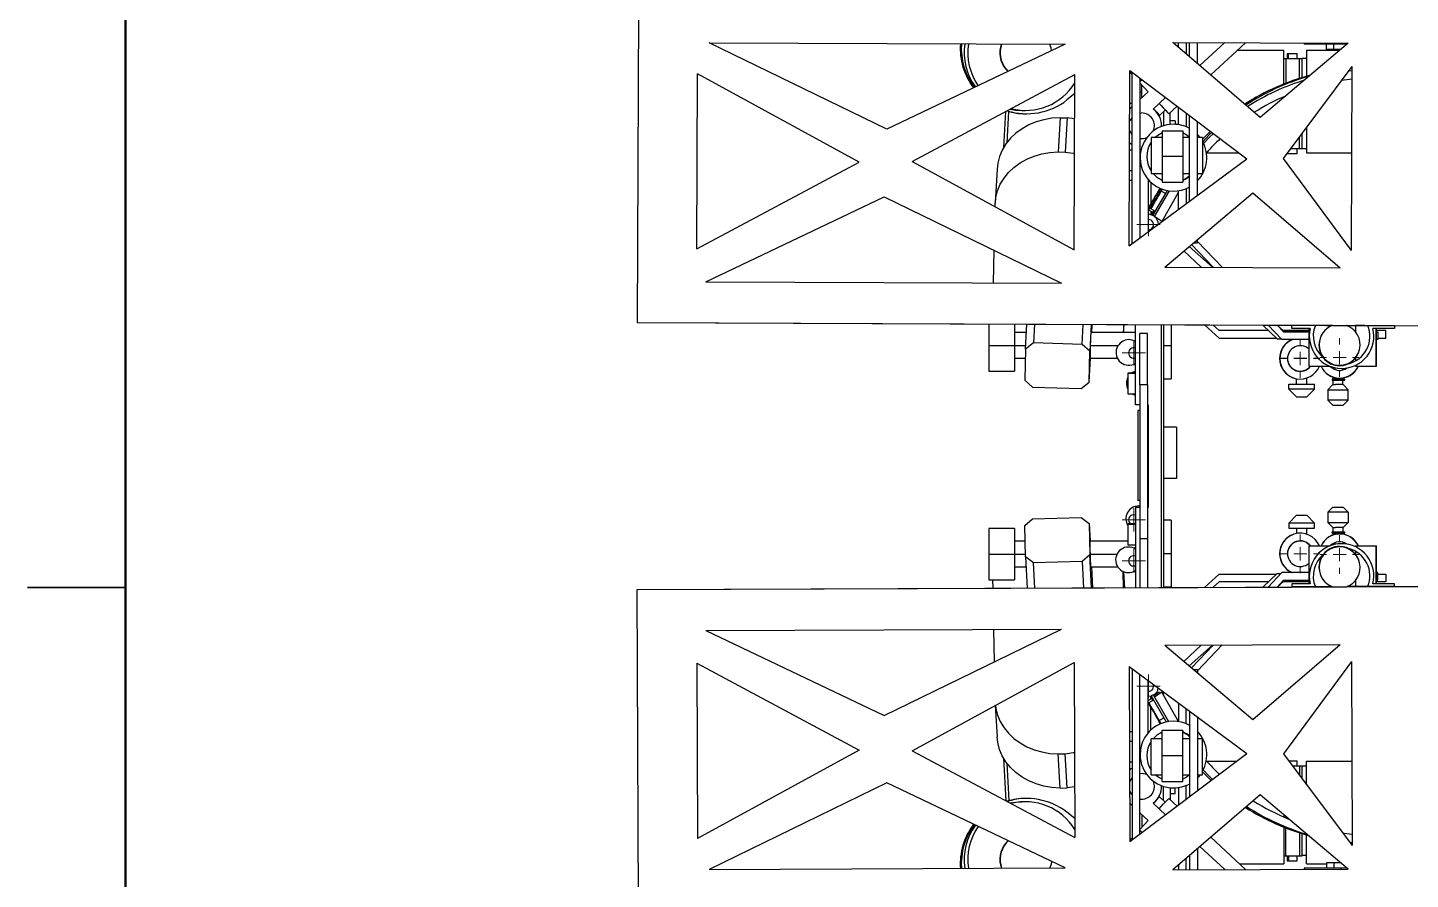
# Model space of a CAD drawing. Header units: inches. Extents: x 0.1 to 8.4, y 0.1 to 10.9.
# Drawn here: x 0.12 to 5.43, y 4.38 to 7.65 of the extents above; entities that cross this region are included whole.
import ezdxf

# ---------------------------------------------------------------- set-up
doc = ezdxf.new("R2010")
doc.units = ezdxf.units.IN
doc.header["$MEASUREMENT"] = 0

# ---------------------------------------------------------------- blocks, each defined once
blk = doc.blocks.new('SW_CENTERMARKSYMBOL_2')
at = {"color": 0, "linetype": 'Continuous', "lineweight": 0}
for p, q in [((-0.025, 0), (-0.0447, 0)), ((0, 0), (-0.025, 0)), ((0, 0.025), (0, 0.0447)), ((0, 0), (0, 0.025)), ((0, 0), (0, -0.025)), ((0, 0), (0.025, 0)), ((0.025, 0), (0.0447, 0)), ((0, -0.025), (0, -0.0447))]:
    blk.add_line(p, q, dxfattribs=at)
blk = doc.blocks.new('SW_CENTERMARKSYMBOL_3')
at = {"color": 0, "linetype": 'Continuous', "lineweight": 0}
for p, q in [((-0.025, 0), (-0.0447, 0)), ((0, 0), (-0.025, 0)), ((0, 0.025), (0, 0.0447)), ((0, 0), (0, 0.025)), ((0, 0), (0, -0.025)), ((0, 0), (0.025, 0)), ((0.025, 0), (0.0447, 0)), ((0, -0.025), (0, -0.0447))]:
    blk.add_line(p, q, dxfattribs=at)
blk = doc.blocks.new('SW_CENTERMARKSYMBOL_6')
at = {"color": 0, "linetype": 'Continuous', "lineweight": 0}
for p, q in [((-0.025, 0), (-0.0447, 0)), ((0, 0), (-0.025, 0)), ((0, 0.025), (0, 0.0447)), ((0, 0), (0, 0.025)), ((0, 0), (0, -0.025)), ((0, 0), (0.025, 0)), ((0.025, 0), (0.0447, 0)), ((0, -0.025), (0, -0.0447))]:
    blk.add_line(p, q, dxfattribs=at)
blk = doc.blocks.new('SW_CENTERMARKSYMBOL_7')
at = {"color": 0, "linetype": 'Continuous', "lineweight": 0}
for p, q in [((-0.025, 0), (-0.0447, 0)), ((0, 0), (-0.025, 0)), ((0, 0.025), (0, 0.0447)), ((0, 0), (0, 0.025)), ((0, 0), (0, -0.025)), ((0, 0), (0.025, 0)), ((0.025, 0), (0.0447, 0)), ((0, -0.025), (0, -0.0447))]:
    blk.add_line(p, q, dxfattribs=at)
blk = doc.blocks.new('SW_CENTERMARKSYMBOL_8')
at = {"color": 0, "linetype": 'Continuous', "lineweight": 0}
for p, q in [((-0.025, 0), (-0.0447, 0)), ((0, 0), (-0.025, 0)), ((0, 0.025), (0, 0.0447)), ((0, 0), (0, 0.025)), ((0, 0), (0, -0.025)), ((0, 0), (0.025, 0)), ((0.025, 0), (0.0447, 0)), ((0, -0.025), (0, -0.0447))]:
    blk.add_line(p, q, dxfattribs=at)
blk = doc.blocks.new('SW_CENTERMARKSYMBOL_9')
at = {"color": 0, "linetype": 'Continuous', "lineweight": 0}
for p, q in [((0, 0.05), (0, 0.0742)), ((-0.05, 0), (-0.0742, 0)), ((0, 0), (-0.025, 0)), ((0, 0), (0, 0.025)), ((0, 0), (0, -0.025)), ((0, 0), (0.025, 0)), ((0.05, 0), (0.0742, 0)), ((0, -0.05), (0, -0.0742))]:
    blk.add_line(p, q, dxfattribs=at)
blk = doc.blocks.new('SW_CENTERMARKSYMBOL_10')
at = {"color": 0, "linetype": 'Continuous', "lineweight": 0}
for p, q in [((0, 0.05), (0, 0.0742)), ((-0.05, 0), (-0.0742, 0)), ((0, 0), (-0.025, 0)), ((0, 0), (0, 0.025)), ((0, 0), (0, -0.025)), ((0, 0), (0.025, 0)), ((0.05, 0), (0.0742, 0)), ((0, -0.05), (0, -0.0742))]:
    blk.add_line(p, q, dxfattribs=at)
blk = doc.blocks.new('SW_CENTERMARKSYMBOL_11')
at = {"color": 0, "linetype": 'Continuous', "lineweight": 0}
for p, q in [((0, 0.05), (0, 0.0742)), ((-0.05, 0), (-0.0742, 0)), ((0, 0), (-0.025, 0)), ((0, 0), (0, 0.025)), ((0, 0), (0, -0.025)), ((0, 0), (0.025, 0)), ((0.05, 0), (0.0742, 0)), ((0, -0.05), (0, -0.0742))]:
    blk.add_line(p, q, dxfattribs=at)
blk = doc.blocks.new('SW_CENTERMARKSYMBOL_12')
at = {"color": 0, "linetype": 'Continuous', "lineweight": 0}
for p, q in [((0, 0.05), (0, 0.0742)), ((-0.05, 0), (-0.0742, 0)), ((0, 0), (-0.025, 0)), ((0, 0), (0, 0.025)), ((0, 0), (0, -0.025)), ((0, 0), (0.025, 0)), ((0.05, 0), (0.0742, 0)), ((0, -0.05), (0, -0.0742))]:
    blk.add_line(p, q, dxfattribs=at)
blk = doc.blocks.new('SW_CENTERMARKSYMBOL_13')
at = {"color": 0, "linetype": 'Continuous', "lineweight": 0}
for p, q in [((0, 0.05), (0, 0.0742)), ((-0.05, 0), (-0.0742, 0)), ((0, 0), (-0.025, 0)), ((0, 0), (0, 0.025)), ((0, 0), (0, -0.025)), ((0, 0), (0.025, 0)), ((0.05, 0), (0.0742, 0)), ((0, -0.05), (0, -0.0742))]:
    blk.add_line(p, q, dxfattribs=at)
blk = doc.blocks.new('SW_CENTERMARKSYMBOL_14')
at = {"color": 0, "linetype": 'Continuous', "lineweight": 0}
for p, q in [((0, 0.05), (0, 0.0742)), ((-0.05, 0), (-0.0742, 0)), ((0, 0), (-0.025, 0)), ((0, 0), (0, 0.025)), ((0, 0), (0, -0.025)), ((0, 0), (0.025, 0)), ((0.05, 0), (0.0742, 0)), ((0, -0.05), (0, -0.0742))]:
    blk.add_line(p, q, dxfattribs=at)

msp = doc.modelspace()

# ---------------------------------------------------------------- linework, layer by layer
at = {"color": 7, "linetype": 'Continuous', "lineweight": 50}
msp.add_line((0.5, 0.5), (0.5, 10.5), dxfattribs=at)
at = {"color": 7, "linetype": 'Continuous', "lineweight": 25}
for p, q in [((2.4669, 7.7157), (2.4621, 6.5162)), ((2.7384, 7.5889), (4.1026, 7.5835)), ((3.4192, 7.2577), (2.7384, 7.5889)), ((2.7385, 7.5888), (4.1025, 7.5835)), ((4.1026, 7.5835), (3.4192, 7.2577)), ((4.5158, 7.5906), (5.1876, 7.5879)), ((4.8506, 7.3032), (4.5158, 7.5906)), ((4.5158, 7.5906), (4.5159, 7.5905)), ((4.5159, 7.5905), (5.1875, 7.5879)), ((4.8506, 7.3032), (4.5159, 7.5905)), ((4.5374, 7.5721), (4.5374, 7.5905)), ((4.5669, 7.5903), (4.5669, 7.5467)), ((4.5802, 7.5353), (4.5802, 7.5903)), ((4.6098, 7.5099), (4.6098, 7.5902)), ((4.7145, 7.5898), (4.6194, 7.5016)), ((4.7942, 7.5894), (4.661, 7.466)), ((5.1876, 7.5879), (4.8506, 7.3032)), ((5.0189, 7.5886), (5.0189, 7.5838)), ((5.1827, 7.5838), (5.0189, 7.5838)), ((5.1051, 7.5641), (5.1051, 7.5838)), ((5.1334, 7.5641), (5.1334, 7.5838)), ((4.5374, 7.5763), (4.535, 7.5741)), ((4.7629, 7.5604), (4.9412, 7.5604)), ((4.9412, 7.4312), (4.9412, 7.5604)), ((4.9412, 7.5287), (4.9491, 7.5287)), ((4.9491, 7.5287), (4.9491, 7.4344)), ((4.9491, 7.5287), (5.0008, 7.5287)), ((4.9535, 7.5484), (4.9535, 7.5287)), ((4.9535, 7.5484), (4.9595, 7.5484)), ((4.9595, 7.5287), (4.9595, 7.5484)), ((4.9595, 7.5484), (4.9928, 7.5484)), ((4.9928, 7.5287), (4.9928, 7.5484)), ((5.0008, 7.5287), (5.0118, 7.5287)), ((5.0118, 7.4563), (5.0118, 7.5287)), ((5.0287, 7.5284), (5.0118, 7.5284)), ((5.0287, 7.5604), (5.0287, 7.4613)), ((5.0287, 7.5604), (5.155, 7.5604)), ((5.1334, 7.5641), (5.1051, 7.5641)), ((5.1594, 7.5641), (5.1334, 7.5641)), ((3.8744, 7.4893), (3.8838, 7.4792)), ((3.8744, 7.4893), (3.8753, 7.4893)), ((3.8753, 7.4893), (3.8844, 7.4795)), ((4.3484, 6.8107), (4.3511, 7.4825)), ((4.3485, 6.8108), (4.3511, 7.4824)), ((4.3511, 7.4825), (4.799, 7.1448)), ((4.3511, 7.4771), (4.3596, 7.468)), ((4.3596, 6.819), (4.3596, 7.4761)), ((4.9395, 7.1461), (5.2033, 7.498)), ((4.9395, 7.146), (5.2033, 7.4979)), ((5.2033, 7.482), (5.1905, 7.4808)), ((5.2033, 7.4919), (5.1984, 7.4914)), ((5.2033, 7.4927), (5.1991, 7.4923)), ((5.2005, 6.7921), (5.2033, 7.498)), ((2.6902, 6.7986), (2.6929, 7.4703)), ((2.6903, 6.7986), (2.6929, 7.4703)), ((3.3132, 7.132), (2.6929, 7.4703)), ((3.5169, 7.1339), (4.1399, 7.4673)), ((3.5169, 7.1339), (4.1399, 7.4673)), ((4.1372, 6.7956), (4.1399, 7.4673)), ((4.3891, 7.4538), (4.3891, 6.8409)), ((4.398, 7.4471), (4.3891, 7.4389)), ((4.3891, 7.4361), (4.4212, 7.4015)), ((4.397, 7.3791), (4.397, 7.4276)), ((4.1396, 7.3942), (4.1097, 7.37)), ((4.4212, 7.4015), (4.3891, 7.3718)), ((4.3891, 7.4014), (4.397, 7.4014)), ((4.4877, 7.3795), (4.4398, 7.3352)), ((4.9412, 7.3797), (4.9412, 7.3823)), ((3.8745, 7.3252), (3.8668, 7.1874)), ((3.8859, 7.3259), (3.8792, 7.206)), ((3.9371, 7.3298), (3.9509, 7.3298)), ((3.9515, 7.3172), (3.9557, 7.3172)), ((4.3521, 7.3375), (4.3505, 7.3365)), ((4.3596, 7.3561), (4.3506, 7.3561)), ((4.3596, 7.3444), (4.3521, 7.3375)), ((4.3891, 7.3195), (4.3961, 7.32)), ((4.4865, 7.3311), (4.4648, 7.311)), ((4.4799, 7.325), (4.4799, 7.2708)), ((4.5318, 7.3462), (4.4999, 7.3166)), ((4.5055, 7.276), (4.5055, 7.3219)), ((4.5374, 7.2752), (4.5374, 7.342)), ((4.5669, 7.3198), (4.5669, 7.2669)), ((4.0831, 7.3019), (4.0758, 7.1706)), ((4.0831, 7.3019), (4.1102, 7.301)), ((4.1102, 7.301), (4.1029, 7.1698)), ((4.1392, 7.2973), (4.1102, 7.301)), ((4.5252, 7.2898), (4.5055, 7.2898)), ((4.5252, 7.2898), (4.5252, 7.2764)), ((4.5802, 6.9826), (4.5802, 7.3097)), ((4.6098, 7.0045), (4.6098, 7.2875)), ((5.0287, 7.265), (5.0287, 7.1667)), ((4.4748, 7.226), (4.4326, 7.226)), ((4.4326, 7.226), (4.4326, 7.0882)), ((4.4748, 7.2516), (4.5536, 7.2516)), ((4.4748, 7.2516), (4.4748, 7.1531)), ((4.4748, 7.2516), (4.5142, 7.2516)), ((4.4748, 7.2516), (4.4748, 7.2516)), ((4.5142, 7.2516), (4.5536, 7.2516)), ((4.5536, 7.2516), (4.5536, 7.1531)), ((4.5536, 7.2516), (4.5536, 7.2516)), ((4.5802, 7.226), (4.5536, 7.226)), ((4.6294, 7.226), (4.6098, 7.226)), ((4.6294, 7.226), (4.6294, 7.0882)), ((5.0118, 7.1842), (5.0118, 7.2424)), ((4.0758, 7.1706), (4.1029, 7.1698)), ((4.3596, 7.1771), (4.3499, 7.1771)), ((4.6448, 7.1667), (4.77, 7.1667)), ((4.9534, 7.1646), (4.9925, 7.1646)), ((4.9682, 7.1842), (5.0008, 7.1842)), ((4.9925, 7.1646), (4.9925, 7.1842)), ((5.0002, 7.1842), (5.0002, 7.1839)), ((5.0002, 7.1839), (5.0287, 7.1839)), ((5.0008, 7.1842), (5.0118, 7.1842)), ((5.0287, 7.1667), (5.202, 7.1667)), ((2.6902, 6.7986), (3.3132, 7.132)), ((3.5169, 7.1339), (4.1372, 6.7956)), ((3.5169, 7.1339), (4.1372, 6.7956)), ((3.5169, 7.1339), (3.5169, 7.1339)), ((3.8416, 7.1052), (3.8343, 6.974)), ((4.3484, 6.8107), (4.799, 7.1448)), ((4.5536, 7.1531), (4.4748, 7.1531)), ((4.4748, 7.1531), (4.4748, 7.0548)), ((4.5536, 7.1531), (4.5536, 7.0548)), ((5.2005, 6.7921), (4.9395, 7.1461)), ((4.9395, 7.1461), (4.9395, 7.146)), ((5.2005, 6.7921), (4.9395, 7.146)), ((4.3596, 7.0617), (4.3495, 7.0617)), ((4.3596, 7.0984), (4.3496, 7.0984)), ((4.4217, 7.0645), (4.4217, 6.8651)), ((4.4307, 7.0552), (4.4307, 6.9709)), ((4.4326, 7.0882), (4.4748, 7.0882)), ((4.4748, 7.0548), (4.5536, 7.0548)), ((4.5536, 7.0882), (4.5802, 7.0882)), ((4.6098, 7.0882), (4.6294, 7.0882)), ((2.725, 6.6732), (3.4083, 6.999)), ((2.7251, 6.6732), (3.4084, 6.999)), ((3.4083, 6.999), (4.0891, 6.6678)), ((3.4083, 6.999), (3.4084, 6.999)), ((3.4084, 6.999), (4.0891, 6.6678)), ((4.4394, 6.9268), (4.4948, 7.0229)), ((4.4454, 6.9227), (4.5026, 7.0217)), ((4.4666, 7.0232), (4.4624, 7.0257)), ((4.4666, 7.0134), (4.4624, 7.0159)), ((4.4752, 7.0281), (4.4709, 7.0208)), ((4.488, 7.0109), (4.4709, 7.0208)), ((4.4851, 6.7294), (4.8221, 7.0142)), ((4.4852, 6.7294), (4.8221, 7.0141)), ((4.5374, 7.0173), (4.5223, 6.9891)), ((4.5374, 6.9508), (4.5374, 7.0222)), ((4.5669, 7.0304), (4.5669, 6.9727)), ((4.8221, 7.0142), (5.1568, 6.7268)), ((3.834, 6.961), (3.8342, 6.97)), ((4.4273, 6.9551), (4.423, 6.9575)), ((4.4401, 6.9378), (4.423, 6.9477)), ((4.4486, 6.9428), (4.4315, 6.9526)), ((4.4351, 6.9292), (4.4443, 6.9452)), ((4.5223, 6.9891), (4.4731, 6.9039)), ((4.4307, 6.9432), (4.4307, 6.9306)), ((4.4309, 6.9317), (4.4358, 6.9403)), ((4.4351, 6.9293), (4.4309, 6.9317)), ((4.4356, 6.9325), (4.439, 6.9384)), ((4.4366, 6.9318), (4.4356, 6.9325)), ((4.4457, 6.9232), (4.4394, 6.9268)), ((4.4731, 6.9039), (4.4454, 6.9227)), ((4.4799, 6.9158), (4.4799, 6.9083)), ((3.8279, 6.6689), (3.8305, 6.7936)), ((4.5584, 6.7913), (4.6246, 6.7289)), ((4.5784, 6.8082), (4.6673, 6.7287)), ((4.6697, 6.7287), (4.5871, 6.8155)), ((4.5953, 6.8225), (4.6098, 6.8225)), ((4.6098, 6.8225), (4.6098, 6.8347)), ((4.6098, 6.8277), (4.7042, 6.7286)), ((4.4851, 6.7294), (5.1568, 6.7268)), ((2.725, 6.6732), (4.0891, 6.6678)), ((2.4622, 6.5162), (2.4621, 6.5162)), ((2.4621, 6.5162), (5.4609, 6.5044)), ((2.4622, 6.5162), (4.9712, 6.5063)), ((3.8107, 6.5109), (3.8107, 6.4289)), ((3.9091, 6.5105), (3.9091, 6.4289)), ((3.9547, 6.4781), (3.9091, 6.4781)), ((3.9512, 6.4146), (3.9565, 6.5103)), ((3.9852, 6.5102), (3.9812, 6.4384)), ((4.1681, 6.4326), (4.1724, 6.5095)), ((4.2028, 6.5094), (4.1971, 6.4069)), ((4.3725, 6.4781), (4.2015, 6.4781)), ((4.2052, 6.4781), (4.2068, 6.5068)), ((4.2068, 6.5068), (4.2068, 6.5094)), ((4.3266, 6.5089), (4.3259, 6.4781)), ((4.3271, 6.4781), (4.3288, 6.5089)), ((4.3725, 6.2011), (4.3725, 6.5087)), ((4.3887, 6.2781), (4.3887, 6.474)), ((4.4182, 6.474), (4.3887, 6.474)), ((4.4182, 6.2781), (4.4182, 6.474)), ((4.4709, 6.5083), (4.4709, 5.5003)), ((4.4799, 6.5083), (4.4799, 5.5003)), ((4.5095, 6.5082), (4.5095, 6.4286)), ((4.6373, 6.5077), (4.6932, 6.4564)), ((4.6932, 6.486), (4.6694, 6.5075)), ((4.8823, 6.486), (4.6932, 6.486)), ((4.8602, 6.5068), (4.9158, 6.4544)), ((4.9342, 6.4508), (4.8811, 6.5067)), ((4.9155, 6.5066), (4.9404, 6.4804)), ((4.916, 6.5066), (4.9418, 6.4835)), ((5.0369, 6.486), (4.939, 6.486)), ((4.9404, 6.4804), (5.0369, 6.4804)), ((5.0369, 6.4817), (4.9418, 6.4835)), ((4.9712, 6.5063), (5.1295, 6.5057)), ((4.9712, 6.5057), (4.9712, 6.5063)), ((5.1277, 6.5051), (4.9712, 6.5057)), ((4.9712, 6.5057), (4.972, 6.5053)), ((4.972, 6.5053), (4.9725, 6.5053)), ((5.0621, 6.5052), (4.9725, 6.5056)), ((4.9725, 6.4937), (4.9725, 6.5056)), ((5.0425, 6.4937), (4.9725, 6.4937)), ((5.0369, 6.4937), (5.0369, 6.3488)), ((5.1156, 6.4994), (5.1156, 6.505)), ((5.1173, 6.5003), (5.1173, 6.5049)), ((5.1173, 6.5048), (5.1267, 6.5047)), ((5.1295, 6.5057), (5.1813, 6.5055)), ((5.1813, 6.5055), (5.3649, 6.5048)), ((5.3649, 6.5042), (5.183, 6.5049)), ((5.184, 6.5045), (5.2163, 6.5044)), ((5.2163, 6.486), (5.2117, 6.486)), ((5.2163, 6.5045), (5.2163, 6.4808)), ((5.3652, 6.504), (5.2638, 6.5044)), ((5.3661, 6.4937), (5.283, 6.4937)), ((5.295, 6.3488), (5.295, 6.4937)), ((5.2961, 6.3488), (5.2961, 6.4937)), ((5.3329, 6.486), (5.2961, 6.486)), ((5.2961, 6.4804), (5.302, 6.4804)), ((5.302, 6.4804), (5.302, 6.4508)), ((5.3329, 6.4564), (5.3329, 6.486)), ((5.3649, 6.5048), (5.4609, 6.5044)), ((5.3649, 6.5048), (5.3649, 6.5048)), ((5.3649, 6.5042), (5.3649, 6.5048)), ((5.3652, 6.504), (5.3649, 6.5042)), ((5.3652, 6.5048), (5.3652, 6.504)), ((5.3661, 6.5048), (5.3661, 6.4937)), ((3.8107, 6.4289), (3.8107, 6.3305)), ((3.8107, 6.4289), (3.9091, 6.4289)), ((3.9091, 6.4289), (3.9091, 6.3305)), ((3.9812, 6.4384), (3.9512, 6.4146)), ((4.1681, 6.4326), (3.9812, 6.4384)), ((4.1971, 6.4069), (4.1681, 6.4326)), ((4.367, 6.4467), (4.3725, 6.4487)), ((4.4799, 6.4286), (4.5095, 6.4286)), ((4.5095, 6.4286), (4.5095, 6.3007)), ((4.6932, 6.4564), (4.9136, 6.4564)), ((4.9158, 6.4544), (4.9308, 6.4544)), ((5.0369, 6.4508), (4.9342, 6.4508)), ((5.0369, 6.4502), (5.0354, 6.4508)), ((5.302, 6.4508), (5.2961, 6.4508)), ((5.302, 6.4564), (5.3329, 6.4564)), ((3.9091, 6.3797), (3.9504, 6.3797)), ((3.9512, 6.4146), (3.9487, 6.2949)), ((4.1946, 6.2872), (4.1971, 6.4069)), ((4.1946, 6.2872), (4.1997, 6.3797)), ((4.1984, 6.3797), (4.3033, 6.3797)), ((5.2, 6.362), (5.2017, 6.3663)), ((5.2163, 6.3804), (5.2163, 6.3695)), ((3.8107, 6.3305), (3.9091, 6.3305)), ((4.3725, 6.3219), (4.343, 6.3219)), ((4.343, 6.3219), (4.343, 6.3212)), ((4.3725, 6.3212), (4.343, 6.3212)), ((4.343, 6.3212), (4.343, 6.2425)), ((4.3725, 6.3545), (4.367, 6.3565)), ((4.9886, 6.3319), (4.9897, 6.3315)), ((4.9897, 6.3315), (4.9897, 6.3324)), ((5.0291, 6.3359), (5.0291, 6.3368)), ((5.0369, 6.3488), (5.1156, 6.3488)), ((5.037, 6.3425), (5.037, 6.3416)), ((5.1156, 6.3488), (5.1173, 6.3488)), ((5.1245, 6.3091), (5.1245, 6.3095)), ((5.1286, 6.3075), (5.1245, 6.3091)), ((5.1286, 6.3451), (5.1286, 6.3406)), ((5.1365, 6.3431), (5.1365, 6.3365)), ((5.138, 6.3359), (5.138, 6.3359)), ((5.1679, 6.3345), (5.1679, 6.3404)), ((5.168, 6.3346), (5.168, 6.3404)), ((5.2163, 6.3525), (5.2163, 6.3488)), ((5.2163, 6.3488), (5.295, 6.3488)), ((5.295, 6.3488), (5.2961, 6.3488)), ((3.9487, 6.2949), (3.9777, 6.2692)), ((3.9777, 6.2692), (4.1646, 6.2634)), ((4.1646, 6.2634), (4.1946, 6.2872)), ((4.4182, 6.2781), (4.3887, 6.2781)), ((4.3887, 6.2781), (4.3887, 5.6876)), ((4.4182, 6.2781), (4.4182, 5.6876)), ((4.4799, 6.3007), (4.5095, 6.3007)), ((4.9602, 6.2609), (4.9602, 6.2805)), ((4.9602, 6.2805), (5.0586, 6.2805)), ((4.9602, 6.2609), (4.9897, 6.2313)), ((5.0586, 6.2609), (4.9602, 6.2609)), ((4.978, 6.3043), (4.978, 6.3043)), ((4.9897, 6.2805), (4.9897, 6.3011)), ((5.0291, 6.2805), (5.0291, 6.3037)), ((5.0586, 6.2609), (5.0291, 6.2313)), ((5.0586, 6.2609), (5.0586, 6.2805)), ((5.1291, 6.2783), (5.1094, 6.2587)), ((5.1094, 6.2587), (5.1094, 6.2193)), ((5.1094, 6.2587), (5.1882, 6.2587)), ((5.1264, 6.3), (5.1756, 6.3)), ((5.1264, 6.3), (5.1264, 6.2951)), ((5.1264, 6.2951), (5.1756, 6.2951)), ((5.1286, 6.3079), (5.1286, 6.3)), ((5.1286, 6.2951), (5.1286, 6.2783)), ((5.1286, 6.2783), (5.1394, 6.2783)), ((5.1365, 6.3055), (5.1365, 6.3)), ((5.1685, 6.2783), (5.1394, 6.2783)), ((5.1679, 6.3), (5.1679, 6.3044)), ((5.168, 6.3), (5.168, 6.3044)), ((5.168, 6.2783), (5.168, 6.2951)), ((5.1882, 6.2587), (5.1685, 6.2783)), ((5.1756, 6.2951), (5.1756, 6.3)), ((5.1803, 6.3075), (5.1803, 6.3068)), ((5.1882, 6.2193), (5.1882, 6.2587)), ((4.343, 6.2425), (4.3725, 6.2425)), ((4.9897, 6.2313), (5.0291, 6.2313)), ((5.1882, 6.2193), (5.1094, 6.2193)), ((5.1094, 6.2193), (5.1291, 6.1996)), ((5.1685, 6.1996), (5.1882, 6.2193)), ((4.3887, 6.2011), (4.3725, 6.2011)), ((4.3815, 6.1792), (4.3815, 5.8347)), ((4.3887, 6.1792), (4.3815, 6.1792)), ((4.4217, 6.2011), (4.4182, 6.2011)), ((4.4216, 6.1989), (4.4182, 6.1989)), ((4.4221, 6.1792), (4.4182, 6.1792)), ((4.4217, 6.1789), (4.4182, 6.1789)), ((4.4217, 6.2011), (4.4217, 5.8074)), ((5.1291, 6.1996), (5.1685, 6.1996)), ((4.5292, 6.1149), (4.4799, 6.1149)), ((4.5292, 6.1149), (4.5292, 5.918)), ((4.5292, 5.918), (4.4799, 5.918)), ((4.3887, 5.8347), (4.3815, 5.8347)), ((4.4217, 5.8344), (4.4182, 5.8344)), ((4.3725, 5.8074), (4.3725, 5.4999)), ((4.3887, 5.8074), (4.3725, 5.8074)), ((4.3849, 5.8132), (4.3887, 5.813)), ((4.4221, 5.815), (4.4182, 5.815)), ((4.4217, 5.8074), (4.4182, 5.8074)), ((5.1094, 5.7893), (5.1291, 5.809)), ((5.1094, 5.7893), (5.1094, 5.7499)), ((5.1882, 5.7893), (5.1094, 5.7893)), ((5.1291, 5.809), (5.1685, 5.809)), ((5.1882, 5.7893), (5.1685, 5.809)), ((5.1882, 5.7893), (5.1882, 5.7499)), ((3.9091, 5.7269), (3.8107, 5.7269)), ((3.8107, 5.7269), (3.8107, 5.6285)), ((3.9091, 5.7269), (3.9091, 5.6285)), ((3.9487, 5.738), (3.9777, 5.7637)), ((3.9512, 5.6184), (3.9487, 5.738)), ((3.9777, 5.7637), (4.1646, 5.7695)), ((4.1646, 5.7695), (4.1946, 5.7457)), ((4.1946, 5.7457), (4.1971, 5.626)), ((4.1946, 5.7457), (4.1984, 5.6777)), ((4.3725, 5.7442), (4.343, 5.7442)), ((4.343, 5.7442), (4.343, 5.7424)), ((4.3725, 5.7424), (4.343, 5.7424)), ((4.343, 5.7424), (4.343, 5.6637)), ((4.5095, 5.7592), (4.4799, 5.7592)), ((4.5095, 5.7592), (4.5095, 5.6312)), ((4.9897, 5.7772), (4.9602, 5.7477)), ((5.0586, 5.7477), (4.9602, 5.7477)), ((4.9602, 5.7477), (4.9602, 5.728)), ((4.9602, 5.728), (5.0586, 5.728)), ((4.9897, 5.7772), (5.0291, 5.7772)), ((4.9897, 5.728), (4.9897, 5.7075)), ((5.0586, 5.7477), (5.0291, 5.7772)), ((5.0291, 5.7049), (5.0291, 5.728)), ((5.0586, 5.728), (5.0586, 5.7477)), ((5.1094, 5.7499), (5.1291, 5.7302)), ((5.1094, 5.7499), (5.1882, 5.7499)), ((5.1286, 5.7302), (5.1286, 5.7135)), ((5.1286, 5.7302), (5.1394, 5.7302)), ((5.1685, 5.7302), (5.1394, 5.7302)), ((5.168, 5.7302), (5.168, 5.7135)), ((5.1882, 5.7499), (5.1685, 5.7302)), ((3.9499, 5.6777), (3.9091, 5.6777)), ((4.343, 5.6777), (4.1974, 5.6777)), ((4.3887, 5.6876), (4.3887, 5.4999)), ((4.4182, 5.6876), (4.3887, 5.6876)), ((4.4182, 5.6876), (4.4182, 5.5001)), ((4.978, 5.7043), (4.978, 5.7043)), ((4.9886, 5.6767), (4.9897, 5.6771)), ((4.9897, 5.6771), (4.9897, 5.6761)), ((5.0291, 5.6718), (5.0291, 5.6727)), ((5.1286, 5.7011), (5.1245, 5.6994)), ((5.1245, 5.6994), (5.1245, 5.6991)), ((5.1264, 5.7086), (5.1264, 5.7135)), ((5.1264, 5.7135), (5.1756, 5.7135)), ((5.1264, 5.7086), (5.1756, 5.7086)), ((5.1286, 5.7086), (5.1286, 5.7007)), ((5.1365, 5.7086), (5.1365, 5.703)), ((5.138, 5.6727), (5.138, 5.6726)), ((5.1679, 5.7086), (5.1679, 5.7042)), ((5.1679, 5.674), (5.1679, 5.6682)), ((5.168, 5.7086), (5.168, 5.7042)), ((5.168, 5.674), (5.168, 5.6682)), ((5.1756, 5.7086), (5.1756, 5.7135)), ((5.1803, 5.7011), (5.1803, 5.7017)), ((3.8107, 5.6285), (3.9091, 5.6285)), ((3.8107, 5.6285), (3.8107, 5.5301)), ((3.9091, 5.6285), (3.9091, 5.5301)), ((4.1971, 5.626), (4.1681, 5.6004)), ((4.2041, 5.4992), (4.1971, 5.626)), ((4.343, 5.6637), (4.3725, 5.6637)), ((4.4799, 5.6312), (4.5095, 5.6312)), ((4.5095, 5.6312), (4.5095, 5.5033)), ((5.0369, 5.6598), (5.0369, 5.5149)), ((5.0369, 5.6598), (5.1156, 5.6598)), ((5.037, 5.6661), (5.037, 5.667)), ((5.1156, 5.6598), (5.1173, 5.6598)), ((5.1286, 5.668), (5.1286, 5.6635)), ((5.1365, 5.6721), (5.1365, 5.6655)), ((5.2, 5.6466), (5.2017, 5.6423)), ((5.2163, 5.6598), (5.2163, 5.6561)), ((5.2163, 5.6598), (5.295, 5.6598)), ((5.2163, 5.6391), (5.2163, 5.6282)), ((5.295, 5.5149), (5.295, 5.6598)), ((5.295, 5.6598), (5.2961, 5.6598)), ((5.2961, 5.5149), (5.2961, 5.6598)), ((3.9091, 5.5793), (3.9533, 5.5793)), ((3.9812, 5.5945), (3.9512, 5.6184)), ((3.9512, 5.6184), (3.9578, 5.4982)), ((4.1681, 5.6004), (3.9812, 5.5945)), ((3.9865, 5.4984), (3.9812, 5.5945)), ((4.1681, 5.6004), (4.1737, 5.4991)), ((4.2005, 5.5793), (4.3045, 5.5793)), ((4.2038, 5.5793), (4.2068, 5.5261)), ((3.8107, 5.5301), (3.9091, 5.5301)), ((3.8244, 5.5301), (3.8251, 5.4977)), ((4.2068, 5.5261), (4.2073, 5.4992)), ((4.3271, 5.4997), (4.3258, 5.5614)), ((4.3267, 5.561), (4.3301, 5.4997)), ((4.6373, 5.5009), (4.6932, 5.5521)), ((4.6932, 5.5226), (4.6694, 5.501)), ((4.6932, 5.5521), (4.9136, 5.5521)), ((4.8823, 5.5226), (4.6932, 5.5226)), ((4.8602, 5.5018), (4.9158, 5.5541)), ((4.9342, 5.5577), (4.8811, 5.5019)), ((4.9155, 5.502), (4.9404, 5.5282)), ((4.9158, 5.5541), (4.9308, 5.5541)), ((4.916, 5.502), (4.9418, 5.5251)), ((5.0369, 5.5577), (4.9342, 5.5577)), ((5.0369, 5.5226), (4.939, 5.5226)), ((4.9404, 5.5282), (5.0369, 5.5282)), ((5.0369, 5.5268), (4.9418, 5.5251)), ((4.9725, 5.5149), (4.9725, 5.503)), ((5.0425, 5.5149), (4.9725, 5.5149)), ((5.0369, 5.5584), (5.0354, 5.5577)), ((5.2163, 5.5226), (5.2117, 5.5226)), ((5.2163, 5.5278), (5.2163, 5.504)), ((5.3661, 5.5149), (5.283, 5.5149)), ((5.302, 5.5577), (5.2961, 5.5577)), ((5.2961, 5.5282), (5.302, 5.5282)), ((5.3329, 5.5226), (5.2961, 5.5226)), ((5.302, 5.5282), (5.302, 5.5577)), ((5.302, 5.5521), (5.3329, 5.5521)), ((5.3329, 5.5521), (5.3329, 5.5226)), ((5.3661, 5.5038), (5.3661, 5.5149)), ((0.125, 5.5), (0.5, 5.5)), ((0.5, 5.5), (0.125, 5.5)), ((2.4621, 5.4924), (5.4609, 5.5041)), ((2.4669, 4.2929), (2.4621, 5.4924)), ((2.4622, 5.4924), (2.4621, 5.4924)), ((2.4622, 5.4924), (4.9712, 5.5022)), ((4.4799, 5.5033), (4.5095, 5.5033)), ((5.1277, 5.5035), (4.9712, 5.5029)), ((4.9712, 5.5029), (4.972, 5.5032)), ((4.9712, 5.5029), (4.9712, 5.5022)), ((4.9712, 5.5022), (5.1295, 5.5028)), ((4.972, 5.5032), (4.9725, 5.5032)), ((5.0621, 5.5034), (4.9725, 5.503)), ((5.1156, 5.5036), (5.1156, 5.5092)), ((5.1173, 5.5037), (5.1173, 5.5083)), ((5.1173, 5.5038), (5.1267, 5.5039)), ((5.1295, 5.5028), (5.1813, 5.503)), ((5.1813, 5.5031), (5.3649, 5.5038)), ((5.3649, 5.5044), (5.183, 5.5037)), ((5.184, 5.5041), (5.2163, 5.5042)), ((5.3652, 5.5046), (5.2638, 5.5042)), ((5.3652, 5.5046), (5.3649, 5.5044)), ((5.3649, 5.5044), (5.3649, 5.5038)), ((5.3649, 5.5038), (5.4609, 5.5042)), ((5.3649, 5.5038), (5.3649, 5.5038)), ((5.3652, 5.5038), (5.3652, 5.5046)), ((2.725, 5.3354), (4.0891, 5.3407)), ((2.725, 5.3354), (3.4083, 5.0096)), ((2.7251, 5.3354), (3.4084, 5.0096)), ((3.4083, 5.0096), (4.0891, 5.3407)), ((3.4084, 5.0096), (4.0891, 5.3407)), ((3.8284, 5.3397), (3.831, 5.2152)), ((4.4851, 5.2792), (5.1568, 5.2818)), ((4.4851, 5.2792), (4.8221, 4.9944)), ((4.4852, 5.2792), (4.8221, 4.9944)), ((4.5584, 5.2173), (4.6246, 5.2797)), ((4.5784, 5.2004), (4.6673, 5.2799)), ((4.6697, 5.2799), (4.5871, 5.193)), ((4.6098, 5.1808), (4.7042, 5.28)), ((4.8221, 4.9944), (5.1568, 5.2818)), ((2.6902, 5.21), (3.3132, 4.8766)), ((2.6902, 5.21), (2.6929, 4.5383)), ((2.6903, 5.21), (2.6929, 4.5383)), ((3.5169, 4.8747), (4.1372, 5.213)), ((3.5169, 4.8747), (4.1372, 5.213)), ((4.1372, 5.213), (4.1399, 4.5413)), ((4.3484, 5.1978), (4.799, 4.8637)), ((4.3484, 5.1978), (4.3511, 4.5261)), ((4.3485, 5.1978), (4.3511, 4.5261)), ((5.2005, 5.2165), (4.9395, 4.8625)), ((5.2005, 5.2165), (4.9395, 4.8625)), ((5.2005, 5.2165), (5.2033, 4.5106)), ((4.3596, 5.1896), (4.3596, 4.5325)), ((4.3891, 4.5548), (4.3891, 5.1677)), ((4.4217, 4.9441), (4.4217, 5.1435)), ((4.5953, 5.186), (4.6098, 5.186)), ((4.6098, 5.186), (4.6098, 5.1739)), ((4.4407, 5.0894), (4.4322, 5.0844)), ((4.4407, 5.0894), (4.4458, 5.0805)), ((4.4632, 5.099), (4.4431, 5.0853)), ((4.4731, 5.099), (4.4454, 5.0802)), ((4.466, 5.0942), (4.4632, 5.099)), ((4.5223, 5.0138), (4.4731, 5.099)), ((4.4799, 5.0871), (4.4799, 5.1003)), ((3.8349, 5.0481), (3.8416, 4.9277)), ((4.4326, 5.0838), (4.4217, 5.082)), ((4.4351, 5.0748), (4.4217, 5.067)), ((4.4414, 5.0685), (4.4243, 5.0587)), ((4.4303, 5.0832), (4.4394, 5.0674)), ((4.4307, 5.0722), (4.4307, 5.0824)), ((4.4307, 4.9534), (4.4307, 5.043)), ((4.4322, 5.0844), (4.4898, 4.9847)), ((4.4454, 5.0802), (4.4996, 4.9865)), ((4.5374, 5.0577), (4.5374, 4.9864)), ((3.4083, 5.0096), (3.4084, 5.0096)), ((4.4575, 4.9967), (4.4594, 4.9979)), ((4.4637, 4.9905), (4.4807, 5.0003)), ((4.5369, 4.9865), (4.5223, 5.0138)), ((4.5669, 4.9782), (4.5669, 5.0358)), ((4.5802, 5.026), (4.5802, 4.6988)), ((4.6098, 5.0041), (4.6098, 4.7211)), ((4.3596, 4.9469), (4.3495, 4.9469)), ((4.4748, 4.8554), (4.4748, 4.9538)), ((4.4748, 4.9538), (4.5536, 4.9538)), ((4.5536, 4.8554), (4.5536, 4.9538)), ((4.3596, 4.9102), (4.3496, 4.9102)), ((4.4748, 4.9204), (4.4326, 4.9204)), ((4.4326, 4.7826), (4.4326, 4.9204)), ((4.5802, 4.9204), (4.5536, 4.9204)), ((4.6294, 4.9204), (4.6098, 4.9204)), ((4.6294, 4.7826), (4.6294, 4.9204)), ((3.3132, 4.8766), (2.6929, 4.5383)), ((3.5169, 4.8747), (4.1399, 4.5413)), ((3.5169, 4.8747), (3.5169, 4.8747)), ((3.5169, 4.8747), (4.1399, 4.5413)), ((3.8668, 4.8455), (3.8759, 4.6826)), ((3.8792, 4.8269), (3.8872, 4.6831)), ((4.0758, 4.8623), (4.1029, 4.8632)), ((4.0831, 4.7311), (4.0758, 4.8623)), ((4.1102, 4.7319), (4.1029, 4.8632)), ((4.3499, 4.8315), (4.3596, 4.8315)), ((4.3511, 4.5261), (4.799, 4.8637)), ((4.5536, 4.8554), (4.4748, 4.8554)), ((4.4748, 4.757), (4.4748, 4.8554)), ((4.5536, 4.757), (4.5536, 4.8554)), ((4.6458, 4.834), (4.7596, 4.834)), ((4.9395, 4.8625), (5.2033, 4.5106)), ((4.9395, 4.8625), (4.9395, 4.8625)), ((4.9395, 4.8625), (5.2033, 4.5107)), ((4.9593, 4.8361), (4.9925, 4.8361)), ((4.9925, 4.8165), (4.9925, 4.8361)), ((5.0287, 4.7436), (5.0287, 4.834)), ((5.0287, 4.834), (5.2021, 4.834)), ((4.4326, 4.7826), (4.4748, 4.7826)), ((4.5536, 4.7826), (4.5802, 4.7826)), ((4.6098, 4.7826), (4.6294, 4.7826)), ((4.9741, 4.8165), (5.0008, 4.8165)), ((5.0002, 4.8165), (5.0002, 4.8168)), ((5.0002, 4.8168), (5.0287, 4.8168)), ((5.0008, 4.8165), (5.0118, 4.8165)), ((5.0118, 4.7661), (5.0118, 4.8165)), ((3.4192, 4.7509), (2.7384, 4.4197)), ((4.1026, 4.4251), (3.4192, 4.7509)), ((4.0831, 4.7311), (4.1102, 4.7319)), ((4.1391, 4.7356), (4.1102, 4.7319)), ((4.4748, 4.757), (4.5536, 4.757)), ((4.4748, 4.757), (4.5142, 4.757)), ((4.4748, 4.757), (4.4748, 4.757)), ((4.4799, 4.6836), (4.4799, 4.7378)), ((4.5055, 4.7326), (4.5055, 4.6867)), ((4.5142, 4.757), (4.5536, 4.757)), ((4.5252, 4.7109), (4.5252, 4.7322)), ((4.5374, 4.7334), (4.5374, 4.6665)), ((4.5536, 4.757), (4.5536, 4.757)), ((4.5669, 4.6888), (4.5669, 4.7416)), ((3.9509, 4.6788), (3.9371, 4.6788)), ((3.9557, 4.6914), (3.9515, 4.6914)), ((4.3521, 4.6711), (4.3505, 4.6721)), ((4.3596, 4.6642), (4.3521, 4.6711)), ((4.3891, 4.689), (4.3961, 4.6885)), ((4.4877, 4.6291), (4.4398, 4.6734)), ((4.4865, 4.6775), (4.4648, 4.6976)), ((4.5318, 4.6623), (4.4999, 4.6919)), ((4.5055, 4.7109), (4.5252, 4.7109)), ((4.8506, 4.7054), (4.5158, 4.418)), ((4.8506, 4.7054), (4.5159, 4.418)), ((5.1876, 4.4207), (4.8506, 4.7054)), ((4.1396, 4.6144), (4.1097, 4.6386)), ((4.4212, 4.6071), (4.3891, 4.6368)), ((4.3928, 4.6334), (4.3891, 4.6334)), ((4.397, 4.6295), (4.397, 4.581)), ((4.9412, 4.6289), (4.9412, 4.6206)), ((4.9491, 4.6172), (4.9491, 4.6222)), ((4.3891, 4.5724), (4.4212, 4.6071)), ((4.398, 4.5615), (4.3891, 4.5697)), ((4.9412, 4.5815), (4.9412, 4.4403)), ((4.9491, 4.472), (4.9491, 4.5784)), ((3.8744, 4.5193), (3.8838, 4.5294)), ((3.8744, 4.5193), (3.8753, 4.5193)), ((3.8753, 4.5193), (3.8844, 4.5291)), ((4.3511, 4.5314), (4.3596, 4.5406)), ((4.7145, 4.4188), (4.6194, 4.5069)), ((4.7942, 4.4191), (4.661, 4.5426)), ((5.0118, 4.472), (5.0118, 4.5565)), ((5.0287, 4.4403), (5.0287, 4.5515)), ((5.2033, 4.5209), (5.1951, 4.5217)), ((5.2033, 4.5201), (5.1958, 4.5207)), ((4.5669, 4.4182), (4.5669, 4.4618)), ((4.5802, 4.4733), (4.5802, 4.4183)), ((4.6098, 4.4986), (4.6098, 4.4184)), ((4.9412, 4.472), (4.9491, 4.472)), ((4.9491, 4.472), (5.0008, 4.472)), ((4.9535, 4.472), (4.9535, 4.4523)), ((4.9595, 4.472), (4.9595, 4.4523)), ((4.9928, 4.4523), (4.9928, 4.472)), ((5.0008, 4.472), (5.0118, 4.472)), ((5.0287, 4.4723), (5.0118, 4.4723)), ((2.7384, 4.4197), (4.1026, 4.4251)), ((2.7385, 4.4197), (4.1025, 4.4251)), ((4.5158, 4.418), (5.1876, 4.4207)), ((4.5158, 4.418), (4.5159, 4.418)), ((4.5159, 4.418), (5.1875, 4.4207)), ((4.5374, 4.4323), (4.535, 4.4345)), ((4.5374, 4.4365), (4.5374, 4.4181)), ((4.7714, 4.4403), (4.9412, 4.4403)), ((4.9535, 4.4523), (4.9595, 4.4523)), ((4.9595, 4.4523), (4.9928, 4.4523)), ((5.0189, 4.4248), (5.0189, 4.42)), ((5.1827, 4.4248), (5.0189, 4.4248)), ((5.0287, 4.4403), (5.1051, 4.4403)), ((5.1051, 4.4445), (5.1051, 4.4248)), ((5.1334, 4.4445), (5.1051, 4.4445)), ((5.1334, 4.4445), (5.1334, 4.4248)), ((5.1594, 4.4445), (5.1334, 4.4445))]:
    msp.add_line(p, q, dxfattribs=at)
at = {"color": 8, "linetype": 'Continuous', "lineweight": 25}
for p, q in [((5.1616, 7.588), (5.1616, 7.5838)), ((5.0008, 7.4528), (5.0008, 7.5287)), ((5.0008, 7.1842), (5.0008, 7.2277)), ((3.9091, 6.4289), (3.952, 6.4289)), ((4.1992, 6.4289), (4.3064, 6.4289)), ((3.9091, 5.6285), (3.951, 5.6285)), ((4.1981, 5.6285), (4.3016, 5.6285)), ((5.0008, 4.8165), (5.0008, 4.7809)), ((5.0008, 4.56), (5.0008, 4.472)), ((5.1616, 4.4206), (5.1616, 4.4248))]:
    msp.add_line(p, q, dxfattribs=at)
at = {"color": 7, "linetype": 'Continuous', "lineweight": 25, "flags": 128}
for points in [[(4.0499, 7.5584), (4.0486, 7.5687), (4.0446, 7.5837)], [(5.2031, 7.4496), (5.172, 7.4462), (5.1637, 7.4451)], [(3.8918, 7.3345), (3.9119, 7.3313), (3.9371, 7.3298)], [(4.4412, 7.3365), (4.4463, 7.3309), (4.4538, 7.3229), (4.4597, 7.3165), (4.4635, 7.3124), (4.4648, 7.311)], [(4.4629, 7.3565), (4.4705, 7.3483), (4.4801, 7.338), (4.4883, 7.3291), (4.4946, 7.3223), (4.4985, 7.3181), (4.4999, 7.3166)], [(4.0831, 7.3019), (4.0518, 7.2997), (4.0211, 7.2944), (3.9915, 7.2858), (3.9635, 7.2741), (3.9376, 7.2596), (3.914, 7.2424), (3.8933, 7.2229), (3.8757, 7.2012), (3.8616, 7.1779), (3.851, 7.1532), (3.8443, 7.1275), (3.8416, 7.1052)], [(4.3596, 7.2379), (4.3543, 7.2449), (4.3502, 7.2531)], [(4.4748, 7.2434), (4.4583, 7.2341), (4.448, 7.226)], [(4.5802, 7.2262), (4.5702, 7.2341), (4.5536, 7.2434)], [(4.5802, 7.2266), (4.5681, 7.2357), (4.5588, 7.2409)], [(4.62, 7.226), (4.6135, 7.2339), (4.6098, 7.238)], [(4.6598, 7.2497), (4.6457, 7.236), (4.6294, 7.2193)], [(4.6653, 7.2456), (4.6556, 7.236), (4.6305, 7.2098)], [(4.6711, 7.2413), (4.6556, 7.2261), (4.6337, 7.2035)], [(3.8342, 6.97), (3.837, 6.9962), (3.8437, 7.0219), (3.8543, 7.0467), (3.8685, 7.07), (3.886, 7.0916), (3.9067, 7.1112), (3.9303, 7.1284), (3.9562, 7.1429), (3.9842, 7.1546), (4.0138, 7.1631), (4.0445, 7.1685), (4.0758, 7.1706)], [(4.1029, 7.1698), (4.1341, 7.1657), (4.1387, 7.1649)], [(4.35, 7.2058), (4.3559, 7.2022), (4.3596, 7.2003)], [(4.4708, 7.0648), (4.4735, 7.0635), (4.4748, 7.0629)], [(4.5061, 7.0546), (4.5092, 7.0544), (4.526, 7.0548)], [(4.5536, 7.063), (4.5702, 7.0722), (4.5802, 7.0802)], [(4.4624, 7.0257), (4.4622, 7.0253), (4.4604, 7.0223), (4.4571, 7.0166), (4.4525, 7.0087), (4.4471, 6.9992), (4.4412, 6.9891), (4.4355, 6.9792), (4.4304, 6.9704), (4.4264, 6.9634), (4.4239, 6.959), (4.423, 6.9575)], [(4.4624, 7.0159), (4.4622, 7.0155), (4.4604, 7.0125), (4.4571, 7.0068), (4.4525, 6.9988), (4.4471, 6.9894), (4.4412, 6.9792), (4.4355, 6.9693), (4.4304, 6.9605), (4.4264, 6.9536), (4.4239, 6.9492), (4.423, 6.9477)], [(4.4709, 7.0208), (4.4707, 7.0204), (4.469, 7.0174), (4.4657, 7.0117), (4.4611, 7.0037), (4.4556, 6.9943), (4.4497, 6.9841), (4.444, 6.9742), (4.4389, 6.9654), (4.435, 6.9585), (4.4324, 6.9541), (4.4315, 6.9526)], [(4.4659, 7.0318), (4.4632, 7.0272), (4.4624, 7.0257)], [(4.4705, 7.0299), (4.4687, 7.0268), (4.4632, 7.0173), (4.4624, 7.0159)], [(4.4396, 6.9272), (4.4277, 6.9313), (4.4217, 6.9319)], [(5.1021, 6.505), (5.1123, 6.505), (5.1196, 6.5049), (5.1232, 6.5049), (5.1226, 6.5049), (5.118, 6.5049), (5.1156, 6.5049)], [(5.1156, 6.5049), (5.1179, 6.5049), (5.1235, 6.5048), (5.1253, 6.5048), (5.1232, 6.5048), (5.1175, 6.5048), (5.1173, 6.5048)], [(5.2616, 6.5044), (5.2618, 6.5044), (5.2621, 6.5044), (5.2624, 6.5044), (5.2627, 6.5044), (5.2629, 6.5044), (5.2632, 6.5044), (5.2635, 6.5044), (5.2638, 6.5044)], [(4.356, 6.3219), (4.3614, 6.3256), (4.3725, 6.3306)], [(5.0291, 6.3365), (5.0308, 6.3376), (5.037, 6.3425)], [(5.1803, 6.3068), (5.1753, 6.3053), (5.168, 6.3038)], [(4.3725, 6.2363), (4.366, 6.2388), (4.3594, 6.2425)], [(5.1803, 5.7017), (5.1753, 5.7032), (5.168, 5.7048)], [(4.3653, 5.6516), (4.3716, 5.6538), (4.3725, 5.6541)], [(5.0291, 5.6721), (5.0308, 5.671), (5.037, 5.6661)], [(4.3725, 5.5588), (4.3661, 5.561), (4.3653, 5.5614)], [(5.1021, 5.5036), (5.1123, 5.5036), (5.1196, 5.5036), (5.1232, 5.5037), (5.1226, 5.5037), (5.118, 5.5037), (5.1156, 5.5037)], [(5.1156, 5.5037), (5.1179, 5.5037), (5.1235, 5.5037), (5.1253, 5.5038), (5.1232, 5.5038), (5.1175, 5.5037), (5.1173, 5.5037)], [(4.4217, 5.1417), (4.4221, 5.1417), (4.4242, 5.1416)], [(3.8353, 5.0483), (3.837, 5.0367), (3.8437, 5.011), (3.8543, 4.9863), (3.8685, 4.9629), (3.886, 4.9413), (3.9067, 4.9217), (3.9303, 4.9046), (3.9562, 4.89), (3.9842, 4.8784), (4.0138, 4.8698), (4.0445, 4.8644), (4.0758, 4.8623)], [(4.4575, 4.9967), (4.4572, 4.9971), (4.4555, 5.0001), (4.4522, 5.0058), (4.4476, 5.0138), (4.4422, 5.0232), (4.4363, 5.0334), (4.4306, 5.0433), (4.4255, 5.0521), (4.4217, 5.0586)], [(4.4637, 4.9905), (4.4635, 4.9909), (4.4618, 4.9939), (4.4584, 4.9996), (4.4539, 5.0075), (4.4484, 5.017), (4.4425, 5.0271), (4.4368, 5.037), (4.4317, 5.0458), (4.4278, 5.0527), (4.4252, 5.0572), (4.4243, 5.0587)], [(4.4684, 4.9778), (4.4683, 4.9779), (4.4638, 4.9858), (4.4583, 4.9953), (4.4575, 4.9967)], [(4.4705, 4.9787), (4.47, 4.9796), (4.4645, 4.989), (4.4637, 4.9905)], [(4.4708, 4.9437), (4.4735, 4.945), (4.4748, 4.9457)], [(4.5047, 4.9538), (4.5092, 4.9542), (4.526, 4.9538)], [(4.5536, 4.9456), (4.5702, 4.9364), (4.5802, 4.9284)], [(4.0831, 4.7311), (4.0518, 4.7332), (4.0211, 4.7386), (3.9915, 4.7472), (3.9635, 4.7588), (3.9376, 4.7733), (3.914, 4.7905), (3.8933, 4.8101), (3.8757, 4.8317), (3.8616, 4.8551), (3.851, 4.8798), (3.8443, 4.9055), (3.8416, 4.9277)], [(4.1029, 4.8632), (4.1341, 4.8672), (4.1386, 4.8681)], [(4.35, 4.8028), (4.3559, 4.8064), (4.3596, 4.8083)], [(4.4748, 4.7652), (4.4583, 4.7744), (4.448, 4.7826)], [(4.5802, 4.7824), (4.5702, 4.7744), (4.5536, 4.7652)], [(4.5802, 4.7819), (4.5681, 4.7729), (4.5588, 4.7676)], [(4.62, 4.7826), (4.6135, 4.7746), (4.6098, 4.7706)], [(4.6623, 4.7607), (4.6457, 4.7768), (4.6294, 4.7935)], [(4.6678, 4.7648), (4.6556, 4.7768), (4.6319, 4.8014)], [(4.3596, 4.7707), (4.3543, 4.7637), (4.3502, 4.7555)], [(3.8918, 4.6741), (3.9119, 4.6773), (3.9371, 4.6788)], [(4.4412, 4.6721), (4.4463, 4.6776), (4.4538, 4.6857), (4.4597, 4.6921), (4.4635, 4.6962), (4.4648, 4.6976)], [(4.4629, 4.652), (4.4705, 4.6603), (4.4801, 4.6706), (4.4883, 4.6794), (4.4946, 4.6862), (4.4985, 4.6905), (4.4999, 4.6919)], [(5.2032, 4.5533), (5.172, 4.5567), (5.1684, 4.5572)], [(4.0499, 4.4502), (4.0486, 4.4399), (4.0446, 4.4249)]]:
    msp.add_lwpolyline(points, dxfattribs=at)
at = {"color": 7, "linetype": 'Continuous', "lineweight": 25}
for centre, radius, start, end in [((3.9515, 7.5682), 0.2511, 176.1487, 217.2559), ((3.9557, 7.5682), 0.2511, 176.1528, 216.8336), ((3.9372, 7.5513), 0.2215, 171.239, 216.4386), ((3.9509, 7.5513), 0.2215, 171.2531, 214.8843), ((3.9509, 7.5513), 0.0984, 160.2997, 218.9944), ((3.9518, 7.5513), 0.0984, 160.3018, 218.9943), ((3.9509, 7.5512), 0.2214, 255.6418, 328.5388), ((5.272, 6.6095), 0.8858, 105.0458, 122.8398), ((5.2819, 6.6095), 0.8858, 106.0306, 123.2718), ((5.2819, 6.5997), 0.8858, 107.2473, 122.7685), ((3.9557, 7.5681), 0.251, 252.6432, 307.8519), ((5.2819, 6.5997), 0.8536, 113.0614, 122.1233), ((3.9515, 7.5681), 0.251, 253.2823, 269.9997), ((4.3961, 7.2708), 0.0492, 336.0877, 90), ((4.3942, 7.271), 0.0787, 358.1235, 54.618), ((4.3961, 7.2708), 0.0492, 137.995, 158.4642), ((4.5181, 7.1487), 0.128, 90, 180), ((4.5181, 7.1487), 0.128, 60.9533, 90), ((4.3961, 7.2708), 0.0492, 261.7735, 293.8222), ((4.5181, 7.1487), 0.128, 315.7492, 29.5253), ((5.2819, 6.5997), 0.8536, 133.2335, 138.2891), ((4.5142, 7.1532), 0.0984, 146.0237, 213.9763), ((4.5181, 7.1487), 0.128, 180, 299.0467), ((4.5142, 7.1532), 0.0984, 221.311, 246.4218), ((4.5154, 7.1526), 0.0984, 292.8412, 311.2168), ((4.4221, 6.8918), 0.0197, 268.8656, 90), ((4.4209, 6.8925), 0.0394, 50.9652, 51.8188), ((4.4209, 6.8925), 0.0394, 1.6649, 45.5955), ((5.1628, 6.4641), 0.1238, 166.1834, 270), ((5.1628, 6.4641), 0.1087, 157.7958, 229.6494), ((5.1551, 6.4313), 0.0787, 108.9688, 180), ((5.1551, 6.4313), 0.0787, 180, 70.5811), ((5.1628, 6.4641), 0.1238, 270, 13.8166), ((5.1628, 6.4641), 0.1087, 284.1117, 21.7542), ((5.1514, -19.6381), 26.1428, 89.75849, 89.84297), ((4.3473, 6.4016), 0.0492, 90, 300.764), ((4.3656, 6.3997), 0.0197, 69.3165, 180), ((4.3473, 6.4016), 0.0492, 59.236, 90), ((5.0037, 6.3787), 0.0787, 113.6103, 180), ((5.0045, 6.3784), 0.0787, 113.1645, 180), ((5.0045, 6.3784), 0.0492, 48.7448, 180), ((5.1547, 6.4294), 0.0787, 166.8124, 270), ((4.3656, 6.3997), 0.0197, 180, 290.6835), ((5.0037, 6.3787), 0.0787, 180, 250.9289), ((5.0045, 6.3784), 0.0787, 180, 337.8622), ((5.0045, 6.3794), 0.0492, 180, 321.5334), ((5.0045, 6.3784), 0.0492, 180, 322.9196), ((5.1547, 6.4294), 0.0787, 270, 348.1921), ((5.0037, 6.3787), 0.0492, 312.6263, 314.0587), ((5.1551, 6.3821), 0.0787, 205.0024, 334.9976), ((5.1555, 6.3815), 0.0787, 215.2746, 246.888), ((5.1551, 6.3821), 0.0492, 223.5638, 305.7453), ((5.1555, 6.3815), 0.0787, 288.4203, 335.4025), ((4.3867, 6.2835), 0.0492, 152.685, 207.315), ((4.3849, 5.7639), 0.0492, 90, 211.517), ((4.3656, 5.76), 0.0197, 69.3165, 180), ((4.3656, 5.76), 0.0197, 180, 233.0741), ((5.0037, 5.6299), 0.0787, 109.0711, 180), ((5.0045, 5.6301), 0.0787, 108, 246.8355), ((5.0045, 5.6301), 0.0492, 37.0804, 180), ((5.0045, 5.6292), 0.0492, 38.4666, 180), ((5.0045, 5.6301), 0.0787, 22.1378, 108), ((5.1551, 5.6265), 0.0787, 25.0024, 154.9976), ((5.1555, 5.627), 0.0787, 113.112, 144.7254), ((5.1551, 5.6265), 0.0492, 54.2547, 136.4362), ((5.1555, 5.627), 0.0787, 24.5975, 71.5797), ((4.3456, 5.6065), 0.0492, 90, 303.1967), ((4.3456, 5.6065), 0.0492, 56.8033, 90), ((4.3656, 5.6025), 0.0197, 69.3165, 180), ((5.0037, 5.6299), 0.0787, 180, 246.3897), ((5.0045, 5.6301), 0.0492, 180, 311.2552), ((5.0037, 5.6299), 0.0492, 45.9413, 47.3737), ((5.1628, 5.5445), 0.1238, 90, 193.8166), ((5.1628, 5.5445), 0.1087, 130.3506, 202.2042), ((5.1547, 5.5792), 0.0787, 90, 193.1876), ((5.1551, 5.5773), 0.0787, 289.4189, 180), ((5.1547, 5.5792), 0.0787, 11.8079, 90), ((5.1628, 5.5445), 0.1238, 346.1834, 90), ((5.1628, 5.5445), 0.1087, 338.2458, 75.8883), ((4.3656, 5.6025), 0.0197, 180, 290.6835), ((5.1551, 5.5773), 0.0787, 180, 251.0312), ((5.1439, 33.733), 28.229, 270.16059, 270.23882), ((5.26, 6.1719), 0.6677, 270.1334, 270.323), ((4.4221, 5.1221), 0.0197, 270, 23.0134), ((4.4209, 5.1214), 0.0394, 301.6622, 351.0433), ((4.5181, 4.8599), 0.128, 60.9533, 180), ((4.5142, 4.8554), 0.0984, 113.5782, 138.689), ((4.5154, 4.856), 0.0984, 48.7832, 67.1588), ((4.5181, 4.8599), 0.128, 330.4747, 44.2508), ((4.5142, 4.8554), 0.0984, 146.0237, 213.9763), ((4.5181, 4.8599), 0.128, 180, 270), ((5.2819, 5.4032), 0.8536, 221.6294, 226.4581), ((4.3961, 4.7378), 0.0492, 66.1778, 98.2265), ((4.3961, 4.7378), 0.0492, 201.5358, 222.005), ((4.3961, 4.7378), 0.0492, 270, 23.9123), ((4.3942, 4.7376), 0.0787, 305.382, 1.8765), ((4.5181, 4.8599), 0.128, 270, 299.0467), ((3.9515, 4.4404), 0.251, 90.0009, 106.7176), ((3.9557, 4.4404), 0.251, 52.1479, 107.357), ((3.9509, 4.4574), 0.2214, 31.4612, 104.3582), ((5.2819, 5.4032), 0.8536, 237.5745, 247.8995), ((5.272, 5.4032), 0.8858, 237.3738, 254.465), ((5.2819, 5.4032), 0.8858, 236.9413, 253.4611), ((3.9515, 4.4404), 0.2511, 142.7441, 183.8514), ((3.9557, 4.4404), 0.2511, 143.1665, 183.8471), ((3.9372, 4.4573), 0.2215, 143.5612, 188.7612), ((3.9509, 4.4573), 0.2215, 145.1154, 188.7472), ((3.9509, 4.4573), 0.0984, 141.0056, 199.7003), ((3.9518, 4.4573), 0.0984, 141.0061, 199.6978)]:
    msp.add_arc(centre, radius, start, end, dxfattribs=at)
for centre, major_axis, ratio, start_param, end_param in [((4.2, 6.4289), (0.0015, 0.0492), 0.015838, 0.000493, 1.571289), ((5.0763, 6.5051), (0.0394, -0.0002), 0.000548, 0.856074, 1.939093), ((5.2557, 6.5044), (0.0394, -0.0002), 0.000548, 2.548392, 3.141595), ((4.2, 6.4289), (0.0015, 0.0492), 0.015838, 1.571289, 2.670847), ((4.2, 6.4289), (0.0015, 0.0492), 0.015838, 2.670847, 3.142086), ((4.1989, 5.6285), (-0.0015, 0.0492), 0.015838, 6.282692, 6.753931), ((4.1989, 5.6285), (-0.0015, 0.0492), 0.015838, 0.470746, 1.570303), ((4.1989, 5.6285), (-0.0015, 0.0492), 0.015838, 1.570303, 3.1411), ((5.0763, 5.5035), (0.0394, 0.0002), 0.000548, 4.344092, 5.427112), ((5.2557, 5.5042), (0.0394, 0.0002), 0.000548, 3.141591, 3.734793)]:
    msp.add_ellipse(centre, major_axis=major_axis, ratio=ratio, start_param=start_param, end_param=end_param, dxfattribs=at)

# ---------------------------------------------------------------- block references
at = {"color": 7, "linetype": 'Continuous', "lineweight": 0}
for name, p in [('SW_CENTERMARKSYMBOL_8', (4.4221, 6.8918)), ('SW_CENTERMARKSYMBOL_6', (4.3656, 6.3997)), ('SW_CENTERMARKSYMBOL_11', (5.0045, 6.3794)), ('SW_CENTERMARKSYMBOL_12', (5.0045, 6.3784)), ('SW_CENTERMARKSYMBOL_10', (5.1551, 6.3821)), ('SW_CENTERMARKSYMBOL_2', (4.3656, 5.76)), ('SW_CENTERMARKSYMBOL_9', (5.0045, 5.6301)), ('SW_CENTERMARKSYMBOL_13', (5.0045, 5.6292)), ('SW_CENTERMARKSYMBOL_14', (5.1551, 5.6265)), ('SW_CENTERMARKSYMBOL_3', (4.3656, 5.6025)), ('SW_CENTERMARKSYMBOL_7', (4.4221, 5.1221))]:
    msp.add_blockref(name, p, dxfattribs=at)

doc.saveas('drawing.dxf')
